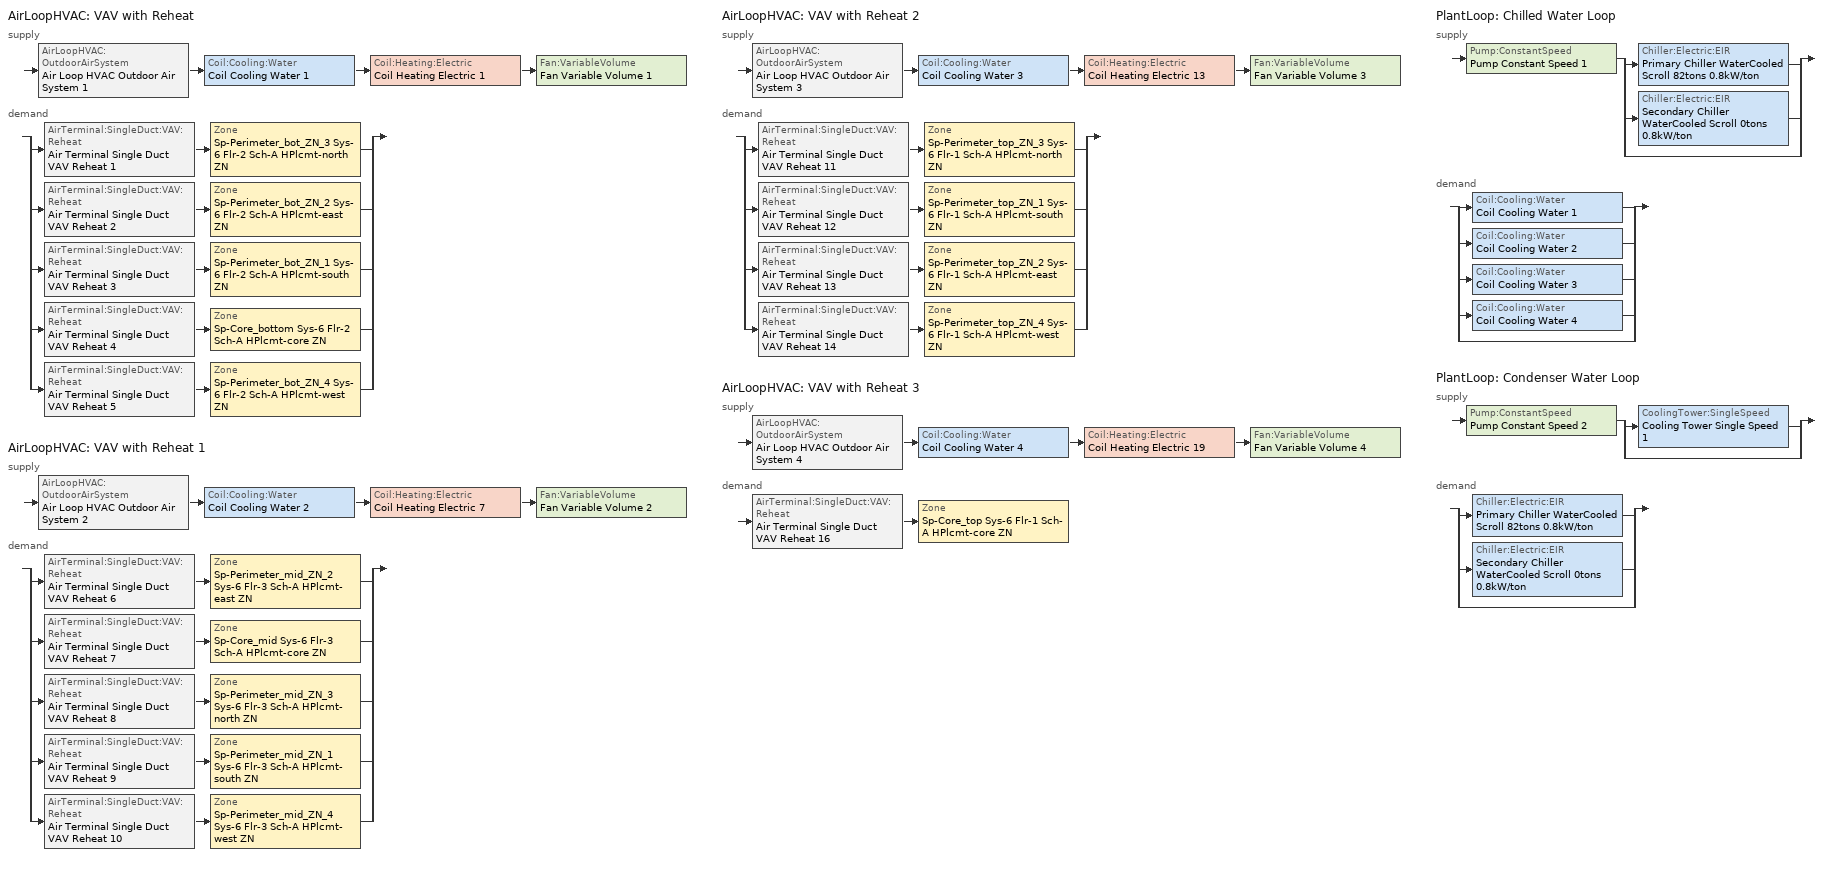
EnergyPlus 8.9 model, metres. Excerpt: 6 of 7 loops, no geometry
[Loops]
AirLoopHVAC 'VAV with Reheat'
 supply: AirLoopHVAC:OutdoorAirSystem 'Air Loop HVAC Outdoor Air System 1' > Coil:Cooling:Water 'Coil Cooling Water 1' > Coil:Heating:Electric 'Coil Heating Electric 1' > Fan:VariableVolume 'Fan Variable Volume 1'
 demand: split
  | AirTerminal:SingleDuct:VAV:Reheat 'Air Terminal Single Duct VAV Reheat 1' > Zone 'Sp-Perimeter_bot_ZN_3 Sys-6 Flr-2 Sch-A HPlcmt-north ZN'
  | AirTerminal:SingleDuct:VAV:Reheat 'Air Terminal Single Duct VAV Reheat 2' > Zone 'Sp-Perimeter_bot_ZN_2 Sys-6 Flr-2 Sch-A HPlcmt-east ZN'
  | AirTerminal:SingleDuct:VAV:Reheat 'Air Terminal Single Duct VAV Reheat 3' > Zone 'Sp-Perimeter_bot_ZN_1 Sys-6 Flr-2 Sch-A HPlcmt-south ZN'
  | AirTerminal:SingleDuct:VAV:Reheat 'Air Terminal Single Duct VAV Reheat 4' > Zone 'Sp-Core_bottom Sys-6 Flr-2 Sch-A HPlcmt-core ZN'
  | AirTerminal:SingleDuct:VAV:Reheat 'Air Terminal Single Duct VAV Reheat 5' > Zone 'Sp-Perimeter_bot_ZN_4 Sys-6 Flr-2 Sch-A HPlcmt-west ZN'
AirLoopHVAC 'VAV with Reheat 1'
 supply: AirLoopHVAC:OutdoorAirSystem 'Air Loop HVAC Outdoor Air System 2' > Coil:Cooling:Water 'Coil Cooling Water 2' > Coil:Heating:Electric 'Coil Heating Electric 7' > Fan:VariableVolume 'Fan Variable Volume 2'
 demand: split
  | AirTerminal:SingleDuct:VAV:Reheat 'Air Terminal Single Duct VAV Reheat 6' > Zone 'Sp-Perimeter_mid_ZN_2 Sys-6 Flr-3 Sch-A HPlcmt-east ZN'
  | AirTerminal:SingleDuct:VAV:Reheat 'Air Terminal Single Duct VAV Reheat 7' > Zone 'Sp-Core_mid Sys-6 Flr-3 Sch-A HPlcmt-core ZN'
  | AirTerminal:SingleDuct:VAV:Reheat 'Air Terminal Single Duct VAV Reheat 8' > Zone 'Sp-Perimeter_mid_ZN_3 Sys-6 Flr-3 Sch-A HPlcmt-north ZN'
  | AirTerminal:SingleDuct:VAV:Reheat 'Air Terminal Single Duct VAV Reheat 9' > Zone 'Sp-Perimeter_mid_ZN_1 Sys-6 Flr-3 Sch-A HPlcmt-south ZN'
  | AirTerminal:SingleDuct:VAV:Reheat 'Air Terminal Single Duct VAV Reheat 10' > Zone 'Sp-Perimeter_mid_ZN_4 Sys-6 Flr-3 Sch-A HPlcmt-west ZN'
AirLoopHVAC 'VAV with Reheat 2'
 supply: AirLoopHVAC:OutdoorAirSystem 'Air Loop HVAC Outdoor Air System 3' > Coil:Cooling:Water 'Coil Cooling Water 3' > Coil:Heating:Electric 'Coil Heating Electric 13' > Fan:VariableVolume 'Fan Variable Volume 3'
 demand: split
  | AirTerminal:SingleDuct:VAV:Reheat 'Air Terminal Single Duct VAV Reheat 11' > Zone 'Sp-Perimeter_top_ZN_3 Sys-6 Flr-1 Sch-A HPlcmt-north ZN'
  | AirTerminal:SingleDuct:VAV:Reheat 'Air Terminal Single Duct VAV Reheat 12' > Zone 'Sp-Perimeter_top_ZN_1 Sys-6 Flr-1 Sch-A HPlcmt-south ZN'
  | AirTerminal:SingleDuct:VAV:Reheat 'Air Terminal Single Duct VAV Reheat 13' > Zone 'Sp-Perimeter_top_ZN_2 Sys-6 Flr-1 Sch-A HPlcmt-east ZN'
  | AirTerminal:SingleDuct:VAV:Reheat 'Air Terminal Single Duct VAV Reheat 14' > Zone 'Sp-Perimeter_top_ZN_4 Sys-6 Flr-1 Sch-A HPlcmt-west ZN'
AirLoopHVAC 'VAV with Reheat 3'
 supply: AirLoopHVAC:OutdoorAirSystem 'Air Loop HVAC Outdoor Air System 4' > Coil:Cooling:Water 'Coil Cooling Water 4' > Coil:Heating:Electric 'Coil Heating Electric 19' > Fan:VariableVolume 'Fan Variable Volume 4'
 demand: AirTerminal:SingleDuct:VAV:Reheat 'Air Terminal Single Duct VAV Reheat 16' > Zone 'Sp-Core_top Sys-6 Flr-1 Sch-A HPlcmt-core ZN'
PlantLoop 'Chilled Water Loop'
 supply: Pump:ConstantSpeed 'Pump Constant Speed 1' > split
  | Chiller:Electric:EIR 'Primary Chiller WaterCooled Scroll 82tons 0.8kW/ton'
  | Chiller:Electric:EIR 'Secondary Chiller WaterCooled Scroll 0tons 0.8kW/ton'
  | bypass
 demand: split
  | Coil:Cooling:Water 'Coil Cooling Water 1'
  | Coil:Cooling:Water 'Coil Cooling Water 2'
  | Coil:Cooling:Water 'Coil Cooling Water 3'
  | Coil:Cooling:Water 'Coil Cooling Water 4'
  | bypass
PlantLoop 'Condenser Water Loop'
 supply: Pump:ConstantSpeed 'Pump Constant Speed 2' > split
  | CoolingTower:SingleSpeed 'Cooling Tower Single Speed 1'
  | bypass
 demand: split
  | Chiller:Electric:EIR 'Primary Chiller WaterCooled Scroll 82tons 0.8kW/ton'
  | Chiller:Electric:EIR 'Secondary Chiller WaterCooled Scroll 0tons 0.8kW/ton'
  | bypass
[ZoneControl:Thermostat] Control Object Type 1=ThermostatSetpoint:DualSetpoint
Name | Zone or ZoneList | Control Type Schedule | Control Name 1
Sp-Core_bottom Sys-6 Flr-2 Sch-A HPlcmt-core ZN Thermostat | Sp-Core_bottom Sys-6 Flr-2 Sch-A HPlcmt-core ZN | Sp-Core_bottom Sys-6 Flr-2 Sch-A HPlcmt-core ZN Thermostat Schedule | Space Function Office - open plan Thermostat 25
Sp-Core_mid Sys-6 Flr-3 Sch-A HPlcmt-core ZN Thermostat | Sp-Core_mid Sys-6 Flr-3 Sch-A HPlcmt-core ZN | Sp-Core_mid Sys-6 Flr-3 Sch-A HPlcmt-core ZN Thermostat Schedule | Space Function Office - open plan Thermostat 30
Sp-Core_top Sys-6 Flr-1 Sch-A HPlcmt-core ZN Thermostat | Sp-Core_top Sys-6 Flr-1 Sch-A HPlcmt-core ZN | Sp-Core_top Sys-6 Flr-1 Sch-A HPlcmt-core ZN Thermostat Schedule | Space Function Office - open plan Thermostat 20
Sp-Perimeter_bot_ZN_1 Sys-6 Flr-2 Sch-A HPlcmt-south ZN Thermostat | Sp-Perimeter_bot_ZN_1 Sys-6 Flr-2 Sch-A HPlcmt-south ZN | Sp-Perimeter_bot_ZN_1 Sys-6 Flr-2 Sch-A HPlcmt-south ZN Thermostat Schedule | Space Function Office - open plan Thermostat 24
Sp-Perimeter_bot_ZN_2 Sys-6 Flr-2 Sch-A HPlcmt-east ZN Thermostat | Sp-Perimeter_bot_ZN_2 Sys-6 Flr-2 Sch-A HPlcmt-east ZN | Sp-Perimeter_bot_ZN_2 Sys-6 Flr-2 Sch-A HPlcmt-east ZN Thermostat Schedule | Space Function Office - open plan Thermostat 22
Sp-Perimeter_bot_ZN_3 Sys-6 Flr-2 Sch-A HPlcmt-north ZN Thermostat | Sp-Perimeter_bot_ZN_3 Sys-6 Flr-2 Sch-A HPlcmt-north ZN | Sp-Perimeter_bot_ZN_3 Sys-6 Flr-2 Sch-A HPlcmt-north ZN Thermostat Schedule | Space Function Office - open plan Thermostat 21
Sp-Perimeter_bot_ZN_4 Sys-6 Flr-2 Sch-A HPlcmt-west ZN Thermostat | Sp-Perimeter_bot_ZN_4 Sys-6 Flr-2 Sch-A HPlcmt-west ZN | Sp-Perimeter_bot_ZN_4 Sys-6 Flr-2 Sch-A HPlcmt-west ZN Thermostat Schedule | Space Function Office - open plan Thermostat 23
Sp-Perimeter_mid_ZN_1 Sys-6 Flr-3 Sch-A HPlcmt-south ZN Thermostat | Sp-Perimeter_mid_ZN_1 Sys-6 Flr-3 Sch-A HPlcmt-south ZN | Sp-Perimeter_mid_ZN_1 Sys-6 Flr-3 Sch-A HPlcmt-south ZN Thermostat Schedule | Space Function Office - open plan Thermostat 29
Sp-Perimeter_mid_ZN_2 Sys-6 Flr-3 Sch-A HPlcmt-east ZN Thermostat | Sp-Perimeter_mid_ZN_2 Sys-6 Flr-3 Sch-A HPlcmt-east ZN | Sp-Perimeter_mid_ZN_2 Sys-6 Flr-3 Sch-A HPlcmt-east ZN Thermostat Schedule | Space Function Office - open plan Thermostat 27
Sp-Perimeter_mid_ZN_3 Sys-6 Flr-3 Sch-A HPlcmt-north ZN Thermostat | Sp-Perimeter_mid_ZN_3 Sys-6 Flr-3 Sch-A HPlcmt-north ZN | Sp-Perimeter_mid_ZN_3 Sys-6 Flr-3 Sch-A HPlcmt-north ZN Thermostat Schedule | Space Function Office - open plan Thermostat 26
Sp-Perimeter_mid_ZN_4 Sys-6 Flr-3 Sch-A HPlcmt-west ZN Thermostat | Sp-Perimeter_mid_ZN_4 Sys-6 Flr-3 Sch-A HPlcmt-west ZN | Sp-Perimeter_mid_ZN_4 Sys-6 Flr-3 Sch-A HPlcmt-west ZN Thermostat Schedule | Space Function Office - open plan Thermostat 28
Sp-Perimeter_top_ZN_1 Sys-6 Flr-1 Sch-A HPlcmt-south ZN Thermostat | Sp-Perimeter_top_ZN_1 Sys-6 Flr-1 Sch-A HPlcmt-south ZN | Sp-Perimeter_top_ZN_1 Sys-6 Flr-1 Sch-A HPlcmt-south ZN Thermostat Schedule | Space Function Office - open plan Thermostat 19
Sp-Perimeter_top_ZN_2 Sys-6 Flr-1 Sch-A HPlcmt-east ZN Thermostat | Sp-Perimeter_top_ZN_2 Sys-6 Flr-1 Sch-A HPlcmt-east ZN | Sp-Perimeter_top_ZN_2 Sys-6 Flr-1 Sch-A HPlcmt-east ZN Thermostat Schedule | Space Function Office - open plan Thermostat 17
Sp-Perimeter_top_ZN_3 Sys-6 Flr-1 Sch-A HPlcmt-north ZN Thermostat | Sp-Perimeter_top_ZN_3 Sys-6 Flr-1 Sch-A HPlcmt-north ZN | Sp-Perimeter_top_ZN_3 Sys-6 Flr-1 Sch-A HPlcmt-north ZN Thermostat Schedule | Space Function Office - open plan Thermostat 16
Sp-Perimeter_top_ZN_4 Sys-6 Flr-1 Sch-A HPlcmt-west ZN Thermostat | Sp-Perimeter_top_ZN_4 Sys-6 Flr-1 Sch-A HPlcmt-west ZN | Sp-Perimeter_top_ZN_4 Sys-6 Flr-1 Sch-A HPlcmt-west ZN Thermostat Schedule | Space Function Office - open plan Thermostat 18
[ThermostatSetpoint:DualSetpoint]
Name | Heating Setpoint Temperature Schedule | Cooling Setpoint Temperature Schedule
Space Function Office - open plan Thermostat 25; Space Function Office - open plan Thermostat 30; Space Function Office - open plan Thermostat 24; Space Function Office - open plan Thermostat 22; Space Function Office - open plan Thermostat 21; Space Function Office - open plan Thermostat 23; Space Function Office - open plan Thermostat 29; Space Function Office - open plan Thermostat 27; Space Function Office - open plan Thermostat 26; Space Function Office - open plan Thermostat 28; Space Function Office - open plan Thermostat 19; Space Function Office - open plan Thermostat 17; Space Function Office - open plan Thermostat 16; Space Function Office - open plan Thermostat 18 | NECB-A-Thermostat Setpoint-Heating | NECB-A-Thermostat Setpoint-Cooling
Space Function Office - open plan Thermostat 20 | AS HtgStp | AS ClgStp
[AirTerminal:SingleDuct:VAV:Reheat] Availability Schedule=Always On Discrete; Maximum Air Flow Rate {m3/s}=Autosize; Zone Minimum Air Flow Input Method=Constant; Constant Minimum Air Flow Fraction=0.3; Maximum Hot Water or Steam Flow Rate {m3/s}=Autosize; Minimum Hot Water or Steam Flow Rate {m3/s}=0; Convergence Tolerance=0.001; Damper Heating Action=Normal; Maximum Flow per Zone Floor Area During Reheat {m3/s-m2}=Autocalculate; Maximum Flow Fraction During Reheat=Autocalculate; Maximum Reheat Air Temperature {C}=43
Name | Fixed Minimum Air Flow Rate {m3/s} | Reheat Coil
Air Terminal Single Duct VAV Reheat 4 | 1.96707 | Coil Heating Electric 5
Air Terminal Single Duct VAV Reheat 7 | 1.96707 | Coil Heating Electric 9
Air Terminal Single Duct VAV Reheat 16 | 0.414676 | Coil Heating Electric 20
Air Terminal Single Duct VAV Reheat 3 | 0.414676 | Coil Heating Electric 4
Air Terminal Single Duct VAV Reheat 2 | 0.262524 | Coil Heating Electric 3
Air Terminal Single Duct VAV Reheat 1 | 0.414676 | Coil Heating Electric 2
Air Terminal Single Duct VAV Reheat 5 | 0.262507 | Coil Heating Electric 6
Air Terminal Single Duct VAV Reheat 9 | 0.414676 | Coil Heating Electric 11
Air Terminal Single Duct VAV Reheat 6 | 0.262524 | Coil Heating Electric 8
Air Terminal Single Duct VAV Reheat 8 | 0.414676 | Coil Heating Electric 10
Air Terminal Single Duct VAV Reheat 10 | 0.262507 | Coil Heating Electric 12
Air Terminal Single Duct VAV Reheat 12 | 0.414676 | Coil Heating Electric 15
Air Terminal Single Duct VAV Reheat 13 | 0.262524 | Coil Heating Electric 16
Air Terminal Single Duct VAV Reheat 11 | 0.414676 | Coil Heating Electric 14
Air Terminal Single Duct VAV Reheat 14 | 0.262507 | Coil Heating Electric 17
[Coil:Heating:Electric] Availability Schedule=Always On Discrete; Efficiency=1; Nominal Capacity {W}=Autosize
Coil Heating Electric 5; Coil Heating Electric 9; Coil Heating Electric 20; Coil Heating Electric 4; Coil Heating Electric 3; Coil Heating Electric 2; Coil Heating Electric 6; Coil Heating Electric 11; Coil Heating Electric 8; Coil Heating Electric 10; Coil Heating Electric 12; Coil Heating Electric 15; Coil Heating Electric 16; Coil Heating Electric 14; Coil Heating Electric 17; Coil Heating Electric 1; Coil Heating Electric 7; Coil Heating Electric 13; Coil Heating Electric 19
[ZoneHVAC:Baseboard:Convective:Electric] Availability Schedule=Always On Discrete; Heating Design Capacity {W}=Autosize; Efficiency=1
Zone HVAC Baseboard Convective Electric 4; Zone HVAC Baseboard Convective Electric 7; Zone HVAC Baseboard Convective Electric 15; Zone HVAC Baseboard Convective Electric 3; Zone HVAC Baseboard Convective Electric 2; Zone HVAC Baseboard Convective Electric 1; Zone HVAC Baseboard Convective Electric 5; Zone HVAC Baseboard Convective Electric 9; Zone HVAC Baseboard Convective Electric 6; Zone HVAC Baseboard Convective Electric 8; Zone HVAC Baseboard Convective Electric 10; Zone HVAC Baseboard Convective Electric 12; Zone HVAC Baseboard Convective Electric 13; Zone HVAC Baseboard Convective Electric 11; Zone HVAC Baseboard Convective Electric 14
[Zone equipment]
Sp-Core_bottom Sys-6 Flr-2 Sch-A HPlcmt-core ZN: Air Terminal Single Duct VAV Reheat 4, Zone HVAC Baseboard Convective Electric 4
Sp-Core_mid Sys-6 Flr-3 Sch-A HPlcmt-core ZN: Air Terminal Single Duct VAV Reheat 7, Zone HVAC Baseboard Convective Electric 7
Sp-Core_top Sys-6 Flr-1 Sch-A HPlcmt-core ZN: Zone HVAC Baseboard Convective Electric 15, Air Terminal Single Duct VAV Reheat 16, Zone HVAC Dehumidifier
Sp-Perimeter_bot_ZN_1 Sys-6 Flr-2 Sch-A HPlcmt-south ZN: Air Terminal Single Duct VAV Reheat 3, Zone HVAC Baseboard Convective Electric 3
Sp-Perimeter_bot_ZN_2 Sys-6 Flr-2 Sch-A HPlcmt-east ZN: Air Terminal Single Duct VAV Reheat 2, Zone HVAC Baseboard Convective Electric 2
Sp-Perimeter_bot_ZN_3 Sys-6 Flr-2 Sch-A HPlcmt-north ZN: Air Terminal Single Duct VAV Reheat 1, Zone HVAC Baseboard Convective Electric 1
Sp-Perimeter_bot_ZN_4 Sys-6 Flr-2 Sch-A HPlcmt-west ZN: Air Terminal Single Duct VAV Reheat 5, Zone HVAC Baseboard Convective Electric 5
Sp-Perimeter_mid_ZN_1 Sys-6 Flr-3 Sch-A HPlcmt-south ZN: Air Terminal Single Duct VAV Reheat 9, Zone HVAC Baseboard Convective Electric 9
Sp-Perimeter_mid_ZN_2 Sys-6 Flr-3 Sch-A HPlcmt-east ZN: Air Terminal Single Duct VAV Reheat 6, Zone HVAC Baseboard Convective Electric 6
Sp-Perimeter_mid_ZN_3 Sys-6 Flr-3 Sch-A HPlcmt-north ZN: Air Terminal Single Duct VAV Reheat 8, Zone HVAC Baseboard Convective Electric 8
Sp-Perimeter_mid_ZN_4 Sys-6 Flr-3 Sch-A HPlcmt-west ZN: Air Terminal Single Duct VAV Reheat 10, Zone HVAC Baseboard Convective Electric 10
Sp-Perimeter_top_ZN_1 Sys-6 Flr-1 Sch-A HPlcmt-south ZN: Air Terminal Single Duct VAV Reheat 12, Zone HVAC Baseboard Convective Electric 12
Sp-Perimeter_top_ZN_2 Sys-6 Flr-1 Sch-A HPlcmt-east ZN: Air Terminal Single Duct VAV Reheat 13, Zone HVAC Baseboard Convective Electric 13
Sp-Perimeter_top_ZN_3 Sys-6 Flr-1 Sch-A HPlcmt-north ZN: Air Terminal Single Duct VAV Reheat 11, Zone HVAC Baseboard Convective Electric 11
Sp-Perimeter_top_ZN_4 Sys-6 Flr-1 Sch-A HPlcmt-west ZN: Air Terminal Single Duct VAV Reheat 14, Zone HVAC Baseboard Convective Electric 14
[Sizing:Zone] Zone Cooling Design Supply Air Temperature Input Method=SupplyAirTemperature; Zone Cooling Design Supply Air Temperature {C}=13; Zone Cooling Design Supply Air Temperature Difference {deltaC}=11.11; Zone Heating Design Supply Air Temperature Input Method=SupplyAirTemperature; Zone Heating Design Supply Air Temperature {C}=43; Zone Heating Design Supply Air Temperature Difference {deltaC}=11.11; Zone Cooling Design Supply Air Humidity Ratio {kgWater/kgDryAir}=0.0085; Zone Heating Design Supply Air Humidity Ratio {kgWater/kgDryAir}=0.008; Zone Heating Sizing Factor=1.3; Zone Cooling Sizing Factor=1.1; Cooling Design Air Flow Method=DesignDay; Cooling Design Air Flow Rate {m3/s}=0; Cooling Minimum Air Flow per Zone Floor Area {m3/s-m2}=0.000762; Cooling Minimum Air Flow {m3/s}=0; Cooling Minimum Air Flow Fraction=0; Heating Design Air Flow Method=DesignDay; Heating Design Air Flow Rate {m3/s}=0; Heating Maximum Air Flow per Zone Floor Area {m3/s-m2}=0.002032; Heating Maximum Air Flow {m3/s}=0.141576; Heating Maximum Air Flow Fraction=0.3; Account for Dedicated Outdoor Air System=No
Name | Design Specification Outdoor Air Object | Design Specification Zone Air Distribution Object
Sp-Core_bottom Sys-6 Flr-2 Sch-A HPlcmt-core ZN | Space Function Office - open plan Ventilation | Sp-Core_bottom Sys-6 Flr-2 Sch-A HPlcmt-core ZN Design Spec Zone Air Dist
Sp-Core_mid Sys-6 Flr-3 Sch-A HPlcmt-core ZN | Space Function Office - open plan Ventilation | Sp-Core_mid Sys-6 Flr-3 Sch-A HPlcmt-core ZN Design Spec Zone Air Dist
Sp-Core_top Sys-6 Flr-1 Sch-A HPlcmt-core ZN |  | Sp-Core_top Sys-6 Flr-1 Sch-A HPlcmt-core ZN Design Spec Zone Air Dist
Sp-Perimeter_bot_ZN_1 Sys-6 Flr-2 Sch-A HPlcmt-south ZN | Space Function Office - open plan Ventilation | Sp-Perimeter_bot_ZN_1 Sys-6 Flr-2 Sch-A HPlcmt-south ZN Design Spec Zone Air Dist
Sp-Perimeter_bot_ZN_2 Sys-6 Flr-2 Sch-A HPlcmt-east ZN | Space Function Office - open plan Ventilation | Sp-Perimeter_bot_ZN_2 Sys-6 Flr-2 Sch-A HPlcmt-east ZN Design Spec Zone Air Dist
Sp-Perimeter_bot_ZN_3 Sys-6 Flr-2 Sch-A HPlcmt-north ZN | Space Function Office - open plan Ventilation | Sp-Perimeter_bot_ZN_3 Sys-6 Flr-2 Sch-A HPlcmt-north ZN Design Spec Zone Air Dist
Sp-Perimeter_bot_ZN_4 Sys-6 Flr-2 Sch-A HPlcmt-west ZN | Space Function Office - open plan Ventilation | Sp-Perimeter_bot_ZN_4 Sys-6 Flr-2 Sch-A HPlcmt-west ZN Design Spec Zone Air Dist
Sp-Perimeter_mid_ZN_1 Sys-6 Flr-3 Sch-A HPlcmt-south ZN | Space Function Office - open plan Ventilation | Sp-Perimeter_mid_ZN_1 Sys-6 Flr-3 Sch-A HPlcmt-south ZN Design Spec Zone Air Dist
Sp-Perimeter_mid_ZN_2 Sys-6 Flr-3 Sch-A HPlcmt-east ZN | Space Function Office - open plan Ventilation | Sp-Perimeter_mid_ZN_2 Sys-6 Flr-3 Sch-A HPlcmt-east ZN Design Spec Zone Air Dist
Sp-Perimeter_mid_ZN_3 Sys-6 Flr-3 Sch-A HPlcmt-north ZN | Space Function Office - open plan Ventilation | Sp-Perimeter_mid_ZN_3 Sys-6 Flr-3 Sch-A HPlcmt-north ZN Design Spec Zone Air Dist
Sp-Perimeter_mid_ZN_4 Sys-6 Flr-3 Sch-A HPlcmt-west ZN | Space Function Office - open plan Ventilation | Sp-Perimeter_mid_ZN_4 Sys-6 Flr-3 Sch-A HPlcmt-west ZN Design Spec Zone Air Dist
Sp-Perimeter_top_ZN_1 Sys-6 Flr-1 Sch-A HPlcmt-south ZN | Space Function Office - open plan Ventilation | Sp-Perimeter_top_ZN_1 Sys-6 Flr-1 Sch-A HPlcmt-south ZN Design Spec Zone Air Dist
Sp-Perimeter_top_ZN_2 Sys-6 Flr-1 Sch-A HPlcmt-east ZN | Space Function Office - open plan Ventilation | Sp-Perimeter_top_ZN_2 Sys-6 Flr-1 Sch-A HPlcmt-east ZN Design Spec Zone Air Dist
Sp-Perimeter_top_ZN_3 Sys-6 Flr-1 Sch-A HPlcmt-north ZN | Space Function Office - open plan Ventilation | Sp-Perimeter_top_ZN_3 Sys-6 Flr-1 Sch-A HPlcmt-north ZN Design Spec Zone Air Dist
Sp-Perimeter_top_ZN_4 Sys-6 Flr-1 Sch-A HPlcmt-west ZN | Space Function Office - open plan Ventilation | Sp-Perimeter_top_ZN_4 Sys-6 Flr-1 Sch-A HPlcmt-west ZN Design Spec Zone Air Dist
[DesignSpecification:ZoneAirDistribution] Zone Air Distribution Effectiveness in Cooling Mode=1; Zone Air Distribution Effectiveness in Heating Mode=1
Sp-Core_bottom Sys-6 Flr-2 Sch-A HPlcmt-core ZN Design Spec Zone Air Dist; Sp-Core_mid Sys-6 Flr-3 Sch-A HPlcmt-core ZN Design Spec Zone Air Dist; Sp-Core_top Sys-6 Flr-1 Sch-A HPlcmt-core ZN Design Spec Zone Air Dist; Sp-Perimeter_bot_ZN_1 Sys-6 Flr-2 Sch-A HPlcmt-south ZN Design Spec Zone Air Dist; Sp-Perimeter_bot_ZN_2 Sys-6 Flr-2 Sch-A HPlcmt-east ZN Design Spec Zone Air Dist; Sp-Perimeter_bot_ZN_3 Sys-6 Flr-2 Sch-A HPlcmt-north ZN Design Spec Zone Air Dist; Sp-Perimeter_bot_ZN_4 Sys-6 Flr-2 Sch-A HPlcmt-west ZN Design Spec Zone Air Dist; Sp-Perimeter_mid_ZN_1 Sys-6 Flr-3 Sch-A HPlcmt-south ZN Design Spec Zone Air Dist; Sp-Perimeter_mid_ZN_2 Sys-6 Flr-3 Sch-A HPlcmt-east ZN Design Spec Zone Air Dist; Sp-Perimeter_mid_ZN_3 Sys-6 Flr-3 Sch-A HPlcmt-north ZN Design Spec Zone Air Dist; Sp-Perimeter_mid_ZN_4 Sys-6 Flr-3 Sch-A HPlcmt-west ZN Design Spec Zone Air Dist; Sp-Perimeter_top_ZN_1 Sys-6 Flr-1 Sch-A HPlcmt-south ZN Design Spec Zone Air Dist; Sp-Perimeter_top_ZN_2 Sys-6 Flr-1 Sch-A HPlcmt-east ZN Design Spec Zone Air Dist; Sp-Perimeter_top_ZN_3 Sys-6 Flr-1 Sch-A HPlcmt-north ZN Design Spec Zone Air Dist; Sp-Perimeter_top_ZN_4 Sys-6 Flr-1 Sch-A HPlcmt-west ZN Design Spec Zone Air Dist
[Controller:MechanicalVentilation] Demand Controlled Ventilation=No; System Outdoor Air Method=ZoneSum
Name | Availability Schedule | Zone Name 1 | Design Specification Outdoor Air Object Name 1 | Design Specification Zone Air Distribution Object Name 1 | Zone Name 2 | Design Specification Outdoor Air Object Name 2 | Design Specification Zone Air Distribution Object Name 2 | Zone Name 3 | Design Specification Outdoor Air Object Name 3 | Design Specification Zone Air Distribution Object Name 3 | Zone Name 4 | Design Specification Outdoor Air Object Name 4 | Design Specification Zone Air Distribution Object Name 4 | Zone Name 5 | Design Specification Outdoor Air Object Name 5 | Design Specification Zone Air Distribution Object Name 5
Controller Mechanical Ventilation 1 | VAV with Reheat Occ Sch | Sp-Core_bottom Sys-6 Flr-2 Sch-A HPlcmt-core ZN | Space Function Office - open plan Ventilation | Sp-Core_bottom Sys-6 Flr-2 Sch-A HPlcmt-core ZN Design Spec Zone Air Dist | Sp-Perimeter_bot_ZN_1 Sys-6 Flr-2 Sch-A HPlcmt-south ZN | Space Function Office - open plan Ventilation | Sp-Perimeter_bot_ZN_1 Sys-6 Flr-2 Sch-A HPlcmt-south ZN Design Spec Zone Air Dist | Sp-Perimeter_bot_ZN_2 Sys-6 Flr-2 Sch-A HPlcmt-east ZN | Space Function Office - open plan Ventilation | Sp-Perimeter_bot_ZN_2 Sys-6 Flr-2 Sch-A HPlcmt-east ZN Design Spec Zone Air Dist | Sp-Perimeter_bot_ZN_3 Sys-6 Flr-2 Sch-A HPlcmt-north ZN | Space Function Office - open plan Ventilation | Sp-Perimeter_bot_ZN_3 Sys-6 Flr-2 Sch-A HPlcmt-north ZN Design Spec Zone Air Dist | Sp-Perimeter_bot_ZN_4 Sys-6 Flr-2 Sch-A HPlcmt-west ZN | Space Function Office - open plan Ventilation | Sp-Perimeter_bot_ZN_4 Sys-6 Flr-2 Sch-A HPlcmt-west ZN Design Spec Zone Air Dist
Controller Mechanical Ventilation 2 | VAV with Reheat 1 Occ Sch | Sp-Core_mid Sys-6 Flr-3 Sch-A HPlcmt-core ZN | Space Function Office - open plan Ventilation | Sp-Core_mid Sys-6 Flr-3 Sch-A HPlcmt-core ZN Design Spec Zone Air Dist | Sp-Perimeter_mid_ZN_1 Sys-6 Flr-3 Sch-A HPlcmt-south ZN | Space Function Office - open plan Ventilation | Sp-Perimeter_mid_ZN_1 Sys-6 Flr-3 Sch-A HPlcmt-south ZN Design Spec Zone Air Dist | Sp-Perimeter_mid_ZN_2 Sys-6 Flr-3 Sch-A HPlcmt-east ZN | Space Function Office - open plan Ventilation | Sp-Perimeter_mid_ZN_2 Sys-6 Flr-3 Sch-A HPlcmt-east ZN Design Spec Zone Air Dist | Sp-Perimeter_mid_ZN_3 Sys-6 Flr-3 Sch-A HPlcmt-north ZN | Space Function Office - open plan Ventilation | Sp-Perimeter_mid_ZN_3 Sys-6 Flr-3 Sch-A HPlcmt-north ZN Design Spec Zone Air Dist | Sp-Perimeter_mid_ZN_4 Sys-6 Flr-3 Sch-A HPlcmt-west ZN | Space Function Office - open plan Ventilation | Sp-Perimeter_mid_ZN_4 Sys-6 Flr-3 Sch-A HPlcmt-west ZN Design Spec Zone Air Dist
Controller Mechanical Ventilation 4 | VAV with Reheat 2 Occ Sch | Sp-Core_top Sys-6 Flr-1 Sch-A HPlcmt-core ZN |  | Sp-Core_top Sys-6 Flr-1 Sch-A HPlcmt-core ZN Design Spec Zone Air Dist
Controller Mechanical Ventilation 3 | VAV with Reheat 2 Occ Sch | Sp-Perimeter_top_ZN_1 Sys-6 Flr-1 Sch-A HPlcmt-south ZN | Space Function Office - open plan Ventilation | Sp-Perimeter_top_ZN_1 Sys-6 Flr-1 Sch-A HPlcmt-south ZN Design Spec Zone Air Dist | Sp-Perimeter_top_ZN_2 Sys-6 Flr-1 Sch-A HPlcmt-east ZN | Space Function Office - open plan Ventilation | Sp-Perimeter_top_ZN_2 Sys-6 Flr-1 Sch-A HPlcmt-east ZN Design Spec Zone Air Dist | Sp-Perimeter_top_ZN_3 Sys-6 Flr-1 Sch-A HPlcmt-north ZN | Space Function Office - open plan Ventilation | Sp-Perimeter_top_ZN_3 Sys-6 Flr-1 Sch-A HPlcmt-north ZN Design Spec Zone Air Dist | Sp-Perimeter_top_ZN_4 Sys-6 Flr-1 Sch-A HPlcmt-west ZN | Space Function Office - open plan Ventilation | Sp-Perimeter_top_ZN_4 Sys-6 Flr-1 Sch-A HPlcmt-west ZN Design Spec Zone Air Dist
[DesignSpecification:OutdoorAir]
Space Function Office - open plan Ventilation: Outdoor Air Method=Sum; Outdoor Air Flow per Person {m3/s-person}=0; Outdoor Air Flow per Zone Floor Area {m3/s-m2}=0.0004318; Outdoor Air Flow per Zone {m3/s}=0; Outdoor Air Flow Air Changes per Hour {1/hr}=0
[ZoneHVAC:Dehumidifier:DX]
Zone HVAC Dehumidifier: Availability Schedule=Always On Discrete hvac_library; Rated Water Removal {L/day}=5000; Rated Energy Factor {L/kWh}=3.412; Rated Air Flow Rate {m3/s}=0.12036; Water Removal Curve=Dehumidifier Water Removal Curve; Energy Factor Curve=Dehumidifier Energy Factor Curve; Part Load Fraction Correlation Curve=Dehumidifier Part Load Curve; Minimum Dry-Bulb Temperature for Dehumidifier Operation {C}=10; Maximum Dry-Bulb Temperature for Dehumidifier Operation {C}=32; Off-Cycle Parasitic Electric Load {W}=0
[AirLoopHVAC] Design Supply Air Flow Rate {m3/s}=AutoSize
VAV with Reheat; VAV with Reheat 1; VAV with Reheat 2; VAV with Reheat 3
[Sizing:System] Type of Load to Size On=Sensible; Design Outdoor Air Flow Rate {m3/s}=Autosize; Central Heating Maximum System Air Flow Ratio=0.3; Preheat Design Temperature {C}=7; Preheat Design Humidity Ratio {kgWater/kgDryAir}=0.008; Precool Design Temperature {C}=13; Precool Design Humidity Ratio {kgWater/kgDryAir}=0.008; Central Cooling Design Supply Air Temperature {C}=13; Central Heating Design Supply Air Temperature {C}=13.1; Type of Zone Sum to Use=NonCoincident; 100% Outdoor Air in Cooling=No; 100% Outdoor Air in Heating=No; Central Cooling Design Supply Air Humidity Ratio {kgWater/kgDryAir}=0.0085; Central Heating Design Supply Air Humidity Ratio {kgWater/kgDryAir}=0.008; Cooling Supply Air Flow Rate Method=DesignDay; Cooling Supply Air Flow Rate {m3/s}=0; Cooling Supply Air Flow Rate Per Floor Area {m3/s-m2}=0.00996765; Cooling Fraction of Autosized Cooling Supply Air Flow Rate=1; Cooling Supply Air Flow Rate Per Unit Cooling Capacity {m3/s-W}=3.94755e-05; Heating Supply Air Flow Rate Method=DesignDay; Heating Supply Air Flow Rate {m3/s}=0; Heating Supply Air Flow Rate Per Floor Area {m3/s-m2}=0.00996765; Heating Fraction of Autosized Heating Supply Air Flow Rate=1; Heating Fraction of Autosized Cooling Supply Air Flow Rate=1; Heating Supply Air Flow Rate Per Unit Heating Capacity {m3/s-W}=3.15882e-05; System Outdoor Air Method=ZoneSum; Zone Maximum Outdoor Air Fraction=1; Cooling Design Capacity Method=CoolingDesignCapacity; Cooling Design Capacity {W}=Autosize; Cooling Design Capacity Per Floor Area {W/m2}=234.7; Fraction of Autosized Cooling Design Capacity=1; Heating Design Capacity Method=HeatingDesignCapacity; Heating Design Capacity {W}=Autosize; Heating Design Capacity Per Floor Area {W/m2}=157; Fraction of Autosized Heating Design Capacity=1; Central Cooling Capacity Control Method=OnOff
VAV with Reheat; VAV with Reheat 1; VAV with Reheat 2; VAV with Reheat 3
[Controller:WaterCoil] Action=Reverse; Actuator Variable=Flow; Controller Convergence Tolerance {deltaC}=Autosize; Maximum Actuated Flow {m3/s}=Autosize; Minimum Actuated Flow {m3/s}=0
Name | Control Variable
Controller Water Coil 1; Controller Water Coil 2; Controller Water Coil 3 | Temperature
Controller Water Coil 4 | TemperatureAndHumidityRatio
[Controller:OutdoorAir] Minimum Outdoor Air Flow Rate {m3/s}=0; Maximum Outdoor Air Flow Rate {m3/s}=Autosize; Economizer Control Type=DifferentialEnthalpy; Economizer Control Action Type=ModulateFlow; Lockout Type=NoLockout; Minimum Limit Type=FixedMinimum; High Humidity Control=No; Control High Indoor Humidity Based on Outdoor Humidity Ratio=Yes; Heat Recovery Bypass Control Type=BypassWhenWithinEconomizerLimits
Name | Minimum Outdoor Air Schedule | Mechanical Ventilation Controller
Controller Outdoor Air 1 | VAV with Reheat Occ Sch | Controller Mechanical Ventilation 1
Controller Outdoor Air 2 | VAV with Reheat 1 Occ Sch | Controller Mechanical Ventilation 2
Controller Outdoor Air 3 | VAV with Reheat 2 Occ Sch | Controller Mechanical Ventilation 3
Controller Outdoor Air 4 | VAV with Reheat 2 Occ Sch | Controller Mechanical Ventilation 4
[SetpointManager:MixedAir] Control Variable=Temperature
Node 56 OS Default SPM; Node 55 OS Default SPM; Node 54 OS Default SPM; Node 82 OS Default SPM; Node 81 OS Default SPM; Node 80 OS Default SPM; Node 108 OS Default SPM; Node 107 OS Default SPM; Node 106 OS Default SPM; Node 174 OS Default SPM; Node 175 OS Default SPM; Node 176 OS Default SPM
[Coil:Cooling:Water] Availability Schedule=Always On Discrete; Design Water Flow Rate {m3/s}=Autosize; Design Air Flow Rate {m3/s}=Autosize; Design Inlet Water Temperature {C}=Autosize; Design Inlet Air Temperature {C}=Autosize; Design Outlet Air Temperature {C}=Autosize; Design Inlet Air Humidity Ratio {kgWater/kgDryAir}=Autosize; Design Outlet Air Humidity Ratio {kgWater/kgDryAir}=Autosize; Type of Analysis=SimpleAnalysis; Heat Exchanger Configuration=CrossFlow
Coil Cooling Water 1; Coil Cooling Water 2; Coil Cooling Water 3; Coil Cooling Water 4
[Fan:VariableVolume] Fan Total Efficiency=0.549965; Pressure Rise {Pa}=1458.33; Maximum Flow Rate {m3/s}=AutoSize; Fan Power Minimum Flow Rate Input Method=Fraction; Fan Power Minimum Flow Fraction=0.5; Fan Power Minimum Air Flow Rate {m3/s}=0; Motor Efficiency=0.8461; Motor In Airstream Fraction=1; Fan Power Coefficient 1=-4.1457; Fan Power Coefficient 2=16.803; Fan Power Coefficient 3=-19.471; Fan Power Coefficient 4=7.8488; Fan Power Coefficient 5=0
Name | Availability Schedule
Fan Variable Volume 1 | VAV with Reheat Occ Sch
Fan Variable Volume 2 | VAV with Reheat 1 Occ Sch
Fan Variable Volume 3 | VAV with Reheat 2 Occ Sch
Fan Variable Volume 4 | VAV with Reheat 2 Occ Sch 1
[SetpointManager:Scheduled] Control Variable=Temperature
Name | Schedule
Setpoint Manager Scheduled 3 | Supply Air Temp
Setpoint Manager Scheduled 4 | Supply Air Temp 1
Setpoint Manager Scheduled 5; Setpoint Manager Scheduled 6 | Supply Air Temp 2
Setpoint Manager Scheduled 1 | CHW Temp
Setpoint Manager Scheduled 2 | CW Temp
[PlantLoop] Fluid Type=Water; Maximum Loop Temperature {C}=100; Minimum Loop Temperature {C}=0; Maximum Loop Flow Rate {m3/s}=Autosize; Minimum Loop Flow Rate {m3/s}=0; Plant Loop Volume {m3}=Autocalculate; Load Distribution Scheme=Optimal; Plant Loop Demand Calculation Scheme=SingleSetpoint
Name | Plant Equipment Operation Scheme
Chilled Water Loop | Chilled Water Loop Operation Schemes
Condenser Water Loop | Condenser Water Loop Operation Schemes
[Sizing:Plant] Loop Design Temperature Difference {deltaC}=6; Sizing Option=NonCoincident; Zone Timesteps in Averaging Window=1; Coincident Sizing Factor Mode=None
Name | Loop Type | Design Loop Exit Temperature {C}
Chilled Water Loop | Cooling | 7
Condenser Water Loop | Condenser | 29
[Pump:ConstantSpeed] Design Flow Rate {m3/s}=Autosize; Design Pump Head {Pa}=179352; Design Power Consumption {W}=Autosize; Fraction of Motor Inefficiencies to Fluid Stream=0; Pump Control Type=Intermittent; Design Power Sizing Method=PowerPerFlowPerPressure; Design Electric Power per Unit Flow Rate {W/(m3/s)}=348701.1; Design Shaft Power per Unit Flow Rate per Unit Head=1.28205
Name | Motor Efficiency
Pump Constant Speed 1 | 0.895
Pump Constant Speed 2 | 0.917
[Chiller:Electric:EIR] Reference Leaving Chilled Water Temperature {C}=6.67; Reference Entering Condenser Fluid Temperature {C}=29.4; Reference Chilled Water Flow Rate {m3/s}=Autosize; Reference Condenser Fluid Flow Rate {m3/s}=Autosize; Minimum Part Load Ratio=0.25; Maximum Part Load Ratio=1; Optimum Part Load Ratio=1; Minimum Unloading Ratio=0.25; Condenser Type=WaterCooled; Condenser Fan Power Ratio {W/W}=0; Fraction of Compressor Electric Consumption Rejected by Condenser=1; Leaving Chilled Water Lower Temperature Limit {C}=2; Chiller Flow Mode=LeavingSetpointModulated; Sizing Factor=1
Name | Reference Capacity {W} | Reference COP {W/W} | Cooling Capacity Function of Temperature Curve | Electric Input to Cooling Output Ratio Function of Temperature Curve | Electric Input to Cooling Output Ratio Function of Part Load Ratio Curve
Primary Chiller WaterCooled Scroll 82tons 0.8kW/ton | Autosize | 4.54393 | WaterCooled_Scroll_CAPFT_NECB2011 | WaterCooled_Scroll_EIRFT_NECB2011 | WaterCooled_Scroll_EIRFPLR_NECB2011
Secondary Chiller WaterCooled Scroll 0tons 0.8kW/ton | 0.001 | 4.5032 | WaterCooled_Scroll_CAPFT_NECB2011 1 | WaterCooled_Scroll_EIRFT_NECB2011 1 | WaterCooled_Scroll_EIRFPLR_NECB2011 1
[PlantEquipmentOperationSchemes] Control Scheme Object Type 1=PlantEquipmentOperation:CoolingLoad; Control Scheme Schedule Name 1=Always On Discrete
Name | Control Scheme Name 1
Chilled Water Loop Operation Schemes | Chilled Water Loop Cooling Operation Scheme
Condenser Water Loop Operation Schemes | Condenser Water Loop Cooling Operation Scheme
[PlantEquipmentOperation:CoolingLoad] Load Range Lower Limit 1 {W}=0; Load Range Upper Limit 1 {W}=1000000000
Name | Range Equipment List Name 1
Chilled Water Loop Cooling Operation Scheme | Chilled Water Loop Cooling Equipment List
Condenser Water Loop Cooling Operation Scheme | Condenser Water Loop Cooling Equipment List
[PlantEquipmentList]
Chilled Water Loop Cooling Equipment List: Chiller:Electric:EIR, Primary Chiller WaterCooled Scroll 82tons 0.8kW/ton, Chiller:Electric:EIR, Secondary Chiller WaterCooled Scroll 0tons 0.8kW/ton
Condenser Water Loop Cooling Equipment List: CoolingTower:SingleSpeed, Cooling Tower Single Speed 1
[CoolingTower:SingleSpeed]
Cooling Tower Single Speed 1: Design Water Flow Rate {m3/s}=Autosize; Design Air Flow Rate {m3/s}=Autosize; Design Fan Power {W}=Autosize; Design U-Factor Times Area Value {W/K}=Autosize; Free Convection Air Flow Rate {m3/s}=Autosize; Free Convection Air Flow Rate Sizing Factor=0.1; Free Convection U-Factor Times Area Value {W/K}=Autosize; Free Convection U-Factor Times Area Value Sizing Factor=0.1; Performance Input Method=UFactorTimesAreaAndDesignWaterFlowRate; Heat Rejection Capacity and Nominal Capacity Sizing Ratio=1.25; Free Convection Capacity {W}=0; Free Convection Nominal Capacity Sizing Factor=0.1; Design Inlet Air Dry-Bulb Temperature {C}=25.6; Design Inlet Air Wet-Bulb Temperature {C}=25.6; Design Approach Temperature {deltaC}=Autosize; Design Range Temperature {deltaC}=Autosize; Basin Heater Capacity {W/K}=0; Basin Heater Setpoint Temperature {C}=2; Evaporation Loss Mode=LossFactor; Evaporation Loss Factor {percent/K}=0.2; Drift Loss Percent {percent}=0.008; Blowdown Calculation Mode=ConcentrationRatio; Blowdown Concentration Ratio=3; Capacity Control=FanCycling; Number of Cells=1; Cell Control=MinimalCell; Cell Minimum  Water Flow Rate Fraction=0.33; Cell Maximum Water Flow Rate Fraction=2.5; Sizing Factor=1
[Schedule:Compact]
Sp-Core_bottom Sys-6 Flr-2 Sch-A HPlcmt-core ZN Thermostat Schedule; Sp-Core_mid Sys-6 Flr-3 Sch-A HPlcmt-core ZN Thermostat Schedule; Sp-Core_top Sys-6 Flr-1 Sch-A HPlcmt-core ZN Thermostat Schedule; Sp-Perimeter_bot_ZN_1 Sys-6 Flr-2 Sch-A HPlcmt-south ZN Thermostat Schedule; Sp-Perimeter_bot_ZN_2 Sys-6 Flr-2 Sch-A HPlcmt-east ZN Thermostat Schedule; Sp-Perimeter_bot_ZN_3 Sys-6 Flr-2 Sch-A HPlcmt-north ZN Thermostat Schedule; Sp-Perimeter_bot_ZN_4 Sys-6 Flr-2 Sch-A HPlcmt-west ZN Thermostat Schedule; Sp-Perimeter_mid_ZN_1 Sys-6 Flr-3 Sch-A HPlcmt-south ZN Thermostat Schedule; Sp-Perimeter_mid_ZN_2 Sys-6 Flr-3 Sch-A HPlcmt-east ZN Thermostat Schedule; Sp-Perimeter_mid_ZN_3 Sys-6 Flr-3 Sch-A HPlcmt-north ZN Thermostat Schedule; Sp-Perimeter_mid_ZN_4 Sys-6 Flr-3 Sch-A HPlcmt-west ZN Thermostat Schedule; Sp-Perimeter_top_ZN_1 Sys-6 Flr-1 Sch-A HPlcmt-south ZN Thermostat Schedule; Sp-Perimeter_top_ZN_2 Sys-6 Flr-1 Sch-A HPlcmt-east ZN Thermostat Schedule; Sp-Perimeter_top_ZN_3 Sys-6 Flr-1 Sch-A HPlcmt-north ZN Thermostat Schedule; Sp-Perimeter_top_ZN_4 Sys-6 Flr-1 Sch-A HPlcmt-west ZN Thermostat Schedule: Through: 12/31, For: AllDays, Until: 24:00, 4
[Schedule:Day:Interval]
NECB-A-Thermostat Setpoint-Heating Sun|Hol Day; NECB-A-Thermostat Setpoint-Heating Sat Day: No, 24:00, 18
NECB-A-Thermostat Setpoint-Heating Default|Wkdy Day; NECB-A-Thermostat Setpoint-Heating Default: No, 06:00, 18, 07:00, 20, 21:00, 22, 24:00, 18
NECB-A-Thermostat Setpoint-Cooling Sun|Hol Day; NECB-A-Thermostat Setpoint-Cooling Sat Day: No, 24:00, 35
NECB-A-Thermostat Setpoint-Cooling Default|Wkdy Day; NECB-A-Thermostat Setpoint-Cooling Default: No, 06:00, 35, 21:00, 24, 24:00, 35
VAV with Reheat Occ Sch Sunday; VAV with Reheat Occ Sch Saturday; VAV with Reheat 1 Occ Sch Sunday; VAV with Reheat 1 Occ Sch Saturday; VAV with Reheat 2 Occ Sch Sunday; VAV with Reheat 2 Occ Sch Saturday; VAV with Reheat 2 Occ Sch Saturday 1; VAV with Reheat 2 Occ Sch Sunday 1: No, 24:00, 0
VAV with Reheat Occ Sch Monday; VAV with Reheat Occ Sch Tuesday; VAV with Reheat Occ Sch Wednesday; VAV with Reheat Occ Sch Thursday; VAV with Reheat Occ Sch Friday; VAV with Reheat 1 Occ Sch Monday; VAV with Reheat 1 Occ Sch Tuesday; VAV with Reheat 1 Occ Sch Wednesday; VAV with Reheat 1 Occ Sch Thursday; VAV with Reheat 1 Occ Sch Friday; VAV with Reheat 2 Occ Sch Monday; VAV with Reheat 2 Occ Sch Tuesday; VAV with Reheat 2 Occ Sch Wednesday; VAV with Reheat 2 Occ Sch Thursday; VAV with Reheat 2 Occ Sch Friday; VAV with Reheat 2 Occ Sch Friday 1; VAV with Reheat 2 Occ Sch Monday 1; VAV with Reheat 2 Occ Sch Thursday 1; VAV with Reheat 2 Occ Sch Tuesday 1; VAV with Reheat 2 Occ Sch Wednesday 1: No, 08:00, 0, 19:00, 1, 24:00, 0
VAV with Reheat Occ Sch Default; VAV with Reheat Occ Sch Summer Design Day; VAV with Reheat Occ Sch Winter Design Day; VAV with Reheat 1 Occ Sch Default; VAV with Reheat 1 Occ Sch Summer Design Day; VAV with Reheat 1 Occ Sch Winter Design Day; VAV with Reheat 2 Occ Sch Default; VAV with Reheat 2 Occ Sch Summer Design Day; VAV with Reheat 2 Occ Sch Winter Design Day; VAV with Reheat 2 Occ Sch Default 1; VAV with Reheat 2 Occ Sch Summer Design Day 1; VAV with Reheat 2 Occ Sch Winter Design Day 1: No, 24:00, 1
Schedule Day 61: No, 04:00, 16, 20:00, 20, 24:00, 16
Schedule Day 59: No, 04:00, 24, 20:00, 28, 24:00, 24
satCHW Temp 1; Schedule Day 3; sunCHW Temp 1; wkdCHW Temp 1: No, 01:00, 7, 02:00, 7, 03:00, 7, 04:00, 7, 05:00, 7, 06:00, 7, 07:00, 7, 08:00, 7, 09:00, 7, 10:00, 7, 11:00, 7, 12:00, 7, 13:00, 7, 14:00, 7, 15:00, 7, 16:00, 7, 17:00, 7, 18:00, 7, 19:00, 7, 20:00, 7, 21:00, 7, 22:00, 7, 23:00, 7, 24:00, 7
satCW Temp 1; Schedule Day 4; sunCW Temp 1; wkdCW Temp 1: No, 01:00, 29, 02:00, 29, 03:00, 29, 04:00, 29, 05:00, 29, 06:00, 29, 07:00, 29, 08:00, 29, 09:00, 29, 10:00, 29, 11:00, 29, 12:00, 29, 13:00, 29, 14:00, 29, 15:00, 29, 16:00, 29, 17:00, 29, 18:00, 29, 19:00, 29, 20:00, 29, 21:00, 29, 22:00, 29, 23:00, 29, 24:00, 29
Supply Air Temp Default; Supply Air Temp Default 1; Supply Air Temp Default 2: No, 24:00, 13
[Schedule:Week:Daily]
Schedule:Week:Daily {38f78a0b-c64e-4775-8219-39fffea6cf0f}: NECB-A-Thermostat Setpoint-Heating Sun|Hol Day, NECB-A-Thermostat Setpoint-Heating Default|Wkdy Day, NECB-A-Thermostat Setpoint-Heating Default|Wkdy Day, NECB-A-Thermostat Setpoint-Heating Default|Wkdy Day, NECB-A-Thermostat Setpoint-Heating Default|Wkdy Day, NECB-A-Thermostat Setpoint-Heating Default|Wkdy Day, NECB-A-Thermostat Setpoint-Heating Sat Day, NECB-A-Thermostat Setpoint-Heating Default, NECB-A-Thermostat Setpoint-Heating Default, NECB-A-Thermostat Setpoint-Heating Default, NECB-A-Thermostat Setpoint-Heating Default, NECB-A-Thermostat Setpoint-Heating Default
Schedule:Week:Daily {feaa13de-f1d3-4fea-8156-58c60b8d92f2}: NECB-A-Thermostat Setpoint-Cooling Sun|Hol Day, NECB-A-Thermostat Setpoint-Cooling Default|Wkdy Day, NECB-A-Thermostat Setpoint-Cooling Default|Wkdy Day, NECB-A-Thermostat Setpoint-Cooling Default|Wkdy Day, NECB-A-Thermostat Setpoint-Cooling Default|Wkdy Day, NECB-A-Thermostat Setpoint-Cooling Default|Wkdy Day, NECB-A-Thermostat Setpoint-Cooling Sat Day, NECB-A-Thermostat Setpoint-Cooling Default, NECB-A-Thermostat Setpoint-Cooling Default, NECB-A-Thermostat Setpoint-Cooling Default, NECB-A-Thermostat Setpoint-Cooling Default, NECB-A-Thermostat Setpoint-Cooling Default
Schedule:Week:Daily {f358a6f6-5791-4cfd-af24-f6d74286000a}: VAV with Reheat Occ Sch Sunday, VAV with Reheat Occ Sch Monday, VAV with Reheat Occ Sch Tuesday, VAV with Reheat Occ Sch Wednesday, VAV with Reheat Occ Sch Thursday, VAV with Reheat Occ Sch Friday, VAV with Reheat Occ Sch Saturday, VAV with Reheat Occ Sch Default, VAV with Reheat Occ Sch Summer Design Day, VAV with Reheat Occ Sch Winter Design Day, VAV with Reheat Occ Sch Default, VAV with Reheat Occ Sch Default
Schedule:Week:Daily {8429d56f-9693-40a6-b5c5-7f30f7c3da73}: VAV with Reheat 1 Occ Sch Sunday, VAV with Reheat 1 Occ Sch Monday, VAV with Reheat 1 Occ Sch Tuesday, VAV with Reheat 1 Occ Sch Wednesday, VAV with Reheat 1 Occ Sch Thursday, VAV with Reheat 1 Occ Sch Friday, VAV with Reheat 1 Occ Sch Saturday, VAV with Reheat 1 Occ Sch Default, VAV with Reheat 1 Occ Sch Summer Design Day, VAV with Reheat 1 Occ Sch Winter Design Day, VAV with Reheat 1 Occ Sch Default, VAV with Reheat 1 Occ Sch Default
Schedule:Week:Daily {42540230-2713-42e8-996f-b5565ce61439}: Schedule Day 61, Schedule Day 61, Schedule Day 61, Schedule Day 61, Schedule Day 61, Schedule Day 61, Schedule Day 61, Schedule Day 61, Schedule Day 61, Schedule Day 61, Schedule Day 61, Schedule Day 61
Schedule:Week:Daily {be1b177b-e329-4cdd-a019-ed202add33a5}: Schedule Day 59, Schedule Day 59, Schedule Day 59, Schedule Day 59, Schedule Day 59, Schedule Day 59, Schedule Day 59, Schedule Day 59, Schedule Day 59, Schedule Day 59, Schedule Day 59, Schedule Day 59
Schedule:Week:Daily {a7101027-c0b6-408a-b666-00702ab1a611}: VAV with Reheat 2 Occ Sch Sunday, VAV with Reheat 2 Occ Sch Monday, VAV with Reheat 2 Occ Sch Tuesday, VAV with Reheat 2 Occ Sch Wednesday, VAV with Reheat 2 Occ Sch Thursday, VAV with Reheat 2 Occ Sch Friday, VAV with Reheat 2 Occ Sch Saturday, VAV with Reheat 2 Occ Sch Default, VAV with Reheat 2 Occ Sch Summer Design Day, VAV with Reheat 2 Occ Sch Winter Design Day, VAV with Reheat 2 Occ Sch Default, VAV with Reheat 2 Occ Sch Default
Schedule:Week:Daily {921e1fe2-2c54-4c6f-8efe-c9c9bd95b6d7}: sunCHW Temp 1, wkdCHW Temp 1, wkdCHW Temp 1, wkdCHW Temp 1, wkdCHW Temp 1, wkdCHW Temp 1, satCHW Temp 1, Schedule Day 3, Schedule Day 3, Schedule Day 3, Schedule Day 3, Schedule Day 3
Schedule:Week:Daily {7a1c4d1a-43aa-40dd-aa87-f682cf0802d4}: sunCW Temp 1, wkdCW Temp 1, wkdCW Temp 1, wkdCW Temp 1, wkdCW Temp 1, wkdCW Temp 1, satCW Temp 1, Schedule Day 4, Schedule Day 4, Schedule Day 4, Schedule Day 4, Schedule Day 4
Schedule:Week:Daily {e79cf0f9-8554-43de-adaf-d3ead2ef8ca3}: Supply Air Temp Default, Supply Air Temp Default, Supply Air Temp Default, Supply Air Temp Default, Supply Air Temp Default, Supply Air Temp Default, Supply Air Temp Default, Supply Air Temp Default, Supply Air Temp Default, Supply Air Temp Default, Supply Air Temp Default, Supply Air Temp Default
Schedule:Week:Daily {bafa55d1-b4c0-46e7-98bf-2232c9cd30df}: Supply Air Temp Default 1, Supply Air Temp Default 1, Supply Air Temp Default 1, Supply Air Temp Default 1, Supply Air Temp Default 1, Supply Air Temp Default 1, Supply Air Temp Default 1, Supply Air Temp Default 1, Supply Air Temp Default 1, Supply Air Temp Default 1, Supply Air Temp Default 1, Supply Air Temp Default 1
Schedule:Week:Daily {07f6dbfe-6668-4366-9174-526782990bd0}: Supply Air Temp Default 2, Supply Air Temp Default 2, Supply Air Temp Default 2, Supply Air Temp Default 2, Supply Air Temp Default 2, Supply Air Temp Default 2, Supply Air Temp Default 2, Supply Air Temp Default 2, Supply Air Temp Default 2, Supply Air Temp Default 2, Supply Air Temp Default 2, Supply Air Temp Default 2
Schedule:Week:Daily {48df3ada-ded0-4ee6-b2bc-7b8c0399b598}: VAV with Reheat 2 Occ Sch Sunday 1, VAV with Reheat 2 Occ Sch Monday 1, VAV with Reheat 2 Occ Sch Tuesday 1, VAV with Reheat 2 Occ Sch Wednesday 1, VAV with Reheat 2 Occ Sch Thursday 1, VAV with Reheat 2 Occ Sch Friday 1, VAV with Reheat 2 Occ Sch Saturday 1, VAV with Reheat 2 Occ Sch Default 1, VAV with Reheat 2 Occ Sch Summer Design Day 1, VAV with Reheat 2 Occ Sch Winter Design Day 1, VAV with Reheat 2 Occ Sch Default 1, VAV with Reheat 2 Occ Sch Default 1
[Schedule:Year]
NECB-A-Thermostat Setpoint-Heating: Schedule:Week:Daily {38f78a0b-c64e-4775-8219-39fffea6cf0f}, 1, 1, 12, 31
NECB-A-Thermostat Setpoint-Cooling: Schedule:Week:Daily {feaa13de-f1d3-4fea-8156-58c60b8d92f2}, 1, 1, 12, 31
VAV with Reheat Occ Sch: Schedule:Week:Daily {f358a6f6-5791-4cfd-af24-f6d74286000a}, 1, 1, 12, 31
VAV with Reheat 1 Occ Sch: Schedule:Week:Daily {8429d56f-9693-40a6-b5c5-7f30f7c3da73}, 1, 1, 12, 31
AS HtgStp: Schedule:Week:Daily {42540230-2713-42e8-996f-b5565ce61439}, 1, 1, 12, 31
AS ClgStp: Schedule:Week:Daily {be1b177b-e329-4cdd-a019-ed202add33a5}, 1, 1, 12, 31
VAV with Reheat 2 Occ Sch: Schedule:Week:Daily {a7101027-c0b6-408a-b666-00702ab1a611}, 1, 1, 12, 31
CHW Temp: Schedule:Week:Daily {921e1fe2-2c54-4c6f-8efe-c9c9bd95b6d7}, 1, 1, 12, 31
CW Temp: Schedule:Week:Daily {7a1c4d1a-43aa-40dd-aa87-f682cf0802d4}, 1, 1, 12, 31
Supply Air Temp: Schedule:Week:Daily {e79cf0f9-8554-43de-adaf-d3ead2ef8ca3}, 1, 1, 12, 31
Supply Air Temp 1: Schedule:Week:Daily {bafa55d1-b4c0-46e7-98bf-2232c9cd30df}, 1, 1, 12, 31
Supply Air Temp 2: Schedule:Week:Daily {07f6dbfe-6668-4366-9174-526782990bd0}, 1, 1, 12, 31
VAV with Reheat 2 Occ Sch 1: Schedule:Week:Daily {48df3ada-ded0-4ee6-b2bc-7b8c0399b598}, 1, 1, 12, 31
[Schedule:Constant] Hourly Value=1
Always On Discrete; Always On Discrete hvac_library
[Curve:Biquadratic]
Name | Coefficient1 Constant | Coefficient2 x | Coefficient3 x**2 | Coefficient4 y | Coefficient5 y**2 | Coefficient6 x*y | Minimum Value of x {BasedOnField A2} | Maximum Value of x {BasedOnField A2} | Minimum Value of y {BasedOnField A3} | Maximum Value of y {BasedOnField A3}
Dehumidifier Water Removal Curve | -2.72488 | 0.100712 | -0.000990538 | 0.050053 | -0.000203629 | -0.000341751 | 21 | 32.22 | 40 | 80
Dehumidifier Energy Factor Curve | -2.38832 | 0.0930477 | -0.0013697 | 0.0665337 | -0.000343198 | -0.00056249 | 21 | 32.22 | 40 | 80
WaterCooled_Scroll_CAPFT_NECB2011; WaterCooled_Scroll_CAPFT_NECB2011 1 | 0.94418 | 0.0337102 | 9.75564e-05 | -0.00322114 | -4.91832e-05 | -0.000177584 | 5 | 10 | 24 | 35
WaterCooled_Scroll_EIRFT_NECB2011; WaterCooled_Scroll_EIRFT_NECB2011 1 | 0.727393 | -0.0118922 | 0.000541177 | 0.00187934 | 0.000473461 | -0.000711472 | 5 | 10 | 24 | 35
[Curve:Quadratic] Minimum Value of x {BasedOnField A2}=0; Maximum Value of x {BasedOnField A2}=1
Name | Coefficient1 Constant | Coefficient2 x | Coefficient3 x**2
Dehumidifier Part Load Curve | 0.95 | 0.05 | 0
WaterCooled_Scroll_EIRFPLR_NECB2011; WaterCooled_Scroll_EIRFPLR_NECB2011 1 | 0.04412 | 0.640367 | 0.319555
